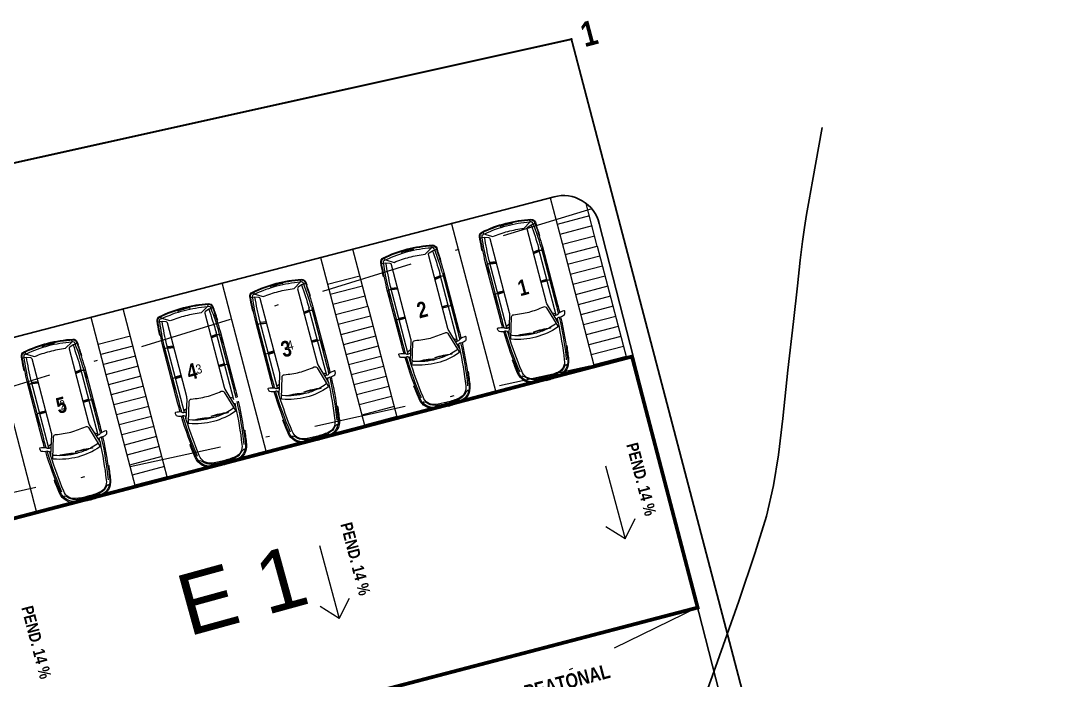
# Model space of a CAD drawing. Header units: metres. Extents: x -899 to -730, y -240 to 6.
# Drawn here: x -764.78 to -736.85, y -151.23 to -133.43 of the extents above; entities that cross this region are included whole.
import ezdxf

# ---------------------------------------------------------------- set-up
doc = ezdxf.new("R2010")
doc.units = ezdxf.units.M
doc.header["$LTSCALE"] = 5
doc.header["$MEASUREMENT"] = 0
doc.linetypes.add('DASHDOT', pattern=[1, 0.5, -0.25, 0, -0.25])
doc.linetypes.add('HIDDEN', pattern=[0.375, 0.25, -0.125])
for name, color, linetype, lineweight in [('A-ANNO-TEXT', 3, 'Continuous', 18), ('A-FLOR-OVHD', 3, 'HIDDEN', 18), ('U-ANNO-NOTE', 7, 'Continuous', 35), ('U-PARK-MNR', 255, 'Continuous', 13)]:
    doc.layers.add(name, color=color, linetype=linetype, lineweight=lineweight)
for name, color, linetype in [('U-BLDG', 7, 'Continuous'), ('U-PROP', 1, 'Continuous'), ('U-STRT', 4, 'Continuous'), ('U-TOPO-CURV', 8, 'Continuous')]:
    doc.layers.add(name, color=color, linetype=linetype)
doc.styles.add('E-ARIAL', font='arial.ttf')
doc.styles.add('E-ROMANS', font='romans.shx', dxfattribs={"width": 0.8})

msp = doc.modelspace()

# ---------------------------------------------------------------- linework, layer by layer
at = {"layer": 'A-ANNO-TEXT', "linetype": 'DASHDOT'}
for p, q in [((-749.013, -145.438, 8.83), (-748.48, -147.407, 8.83)), ((-748.48, -147.407, 8.83), (-748.206, -146.858, 8.83)), ((-748.48, -147.407, 8.83), (-748.997, -147.084, 8.83)), ((-756.724, -147.586, 8.83), (-756.192, -149.555, 8.83)), ((-756.192, -149.555, 8.83), (-755.918, -149.006, 8.83)), ((-756.192, -149.555, 8.83), (-756.708, -149.232, 8.83))]:
    msp.add_line(p, q, dxfattribs=at)
at = {"layer": 'A-FLOR-OVHD', "linetype": 'DASHDOT'}
for p, q in [((-749.381, -138.506, 8.83), (-844.468, -167.672, 8.83)), ((-846.519, -164.04, 8.83), (-748.295, -142.493, 8.83)), ((-746.523, -149.265, 8.83), (-757.123, -154.415, 8.83))]:
    msp.add_line(p, q, dxfattribs=at)
at = {"layer": 'U-ANNO-NOTE'}
msp.add_point((-749.928, -133.933, 193.75), dxfattribs=at)
at = {"layer": 'U-BLDG', "const_width": 0.1, "elevation": 8.83}
msp.add_lwpolyline([(-748.295, -142.493), (-746.523, -149.265), (-765.241, -154.166), (-767.014, -147.394)], close=True, dxfattribs=at)
at = {"layer": 'U-PARK-MNR'}
for p, q in [((-755.422, -141.134, 8.83), (-755.824, -139.596, 8.83)), ((-756.695, -139.822, 8.83), (-756.292, -141.362, 8.83)), ((-761.613, -142.755, 8.83), (-762.018, -141.207, 8.83)), ((-756.292, -141.362, 8.83), (-755.422, -141.134, 8.83)), ((-762.889, -141.434, 8.83), (-762.483, -142.983, 8.83)), ((-756.292, -141.362, 8.83), (-755.502, -144.38, 8.83)), ((-762.483, -142.983, 8.83), (-761.693, -146.001, 8.83)), ((-760.823, -145.773, 8.83), (-761.613, -142.755, 8.83))]:
    msp.add_line(p, q, dxfattribs=at)
at = {"layer": 'U-PARK-MNR', "elevation": 8.83}
for points in [[(-750.501, -138.211), (-750.101, -139.741), (-749.23, -139.513), (-749.532, -138.362)], [(-749.443, -138.7), (-750.314, -138.928)], [(-753.161, -138.909), (-751.971, -143.456)], [(-749.372, -138.971), (-750.243, -139.199)], [(-749.301, -139.242), (-750.172, -139.47)], [(-750.957, -139.676), (-750.802, -139.61)], [(-750.947, -139.715), (-750.791, -139.649)], [(-750.338, -141.381), (-750.815, -139.558)], [(-749.23, -139.513), (-748.44, -142.531)], [(-751.668, -141.729), (-752.145, -139.906)], [(-751.964, -139.939), (-752.132, -139.958)], [(-750.101, -139.741), (-749.311, -142.759)], [(-749.159, -139.784), (-750.03, -140.012)], [(-751.954, -139.979), (-752.122, -139.997)], [(-749.088, -140.055), (-749.959, -140.283)], [(-755.634, -140.321), (-756.505, -140.549)], [(-753.617, -140.372), (-753.462, -140.306)], [(-753.607, -140.411), (-753.452, -140.345)], [(-752.999, -142.077), (-753.476, -140.255)], [(-750.592, -140.411), (-750.752, -140.458)], [(-750.58, -140.457), (-750.743, -140.495)], [(-749.017, -140.325), (-749.888, -140.553)], [(-759.353, -140.53), (-758.162, -145.076)], [(-755.563, -140.592), (-756.434, -140.82)], [(-754.328, -142.426), (-754.806, -140.603)], [(-754.625, -140.636), (-754.793, -140.655)], [(-754.614, -140.675), (-754.782, -140.694)], [(-751.922, -140.759), (-751.759, -140.721)], [(-751.91, -140.806), (-751.75, -140.759)], [(-748.947, -140.596), (-749.817, -140.824)], [(-755.492, -140.863), (-756.363, -141.091)], [(-748.876, -140.867), (-749.746, -141.095)], [(-757.148, -141.297), (-756.993, -141.231)], [(-757.138, -141.336), (-756.983, -141.27)], [(-756.53, -143.002), (-757.007, -141.179)], [(-755.422, -141.134), (-754.631, -144.152)], [(-753.252, -141.107), (-753.413, -141.154)], [(-753.24, -141.154), (-753.403, -141.192)], [(-750.446, -141.312), (-750.35, -141.333)], [(-748.805, -141.138), (-749.675, -141.366)], [(-757.859, -143.35), (-758.337, -141.527)], [(-758.156, -141.56), (-758.323, -141.579)], [(-758.145, -141.599), (-758.313, -141.618)], [(-755.351, -141.405), (-756.221, -141.633)], [(-754.583, -141.456), (-754.42, -141.418)], [(-754.571, -141.502), (-754.41, -141.455)], [(-751.608, -141.616), (-751.681, -141.681)], [(-748.734, -141.409), (-749.604, -141.637)], [(-759.654, -141.953), (-759.499, -141.887)], [(-759.035, -143.658), (-759.512, -141.835)], [(-755.28, -141.676), (-756.15, -141.903)], [(-748.663, -141.68), (-749.534, -141.908)], [(-765.544, -142.151), (-764.354, -146.697)], [(-761.826, -141.942), (-762.696, -142.17)], [(-759.644, -141.992), (-759.488, -141.926)], [(-756.783, -142.032), (-756.944, -142.079)], [(-756.771, -142.078), (-756.934, -142.116)], [(-755.209, -141.946), (-756.079, -142.174)], [(-753.106, -142.009), (-753.011, -142.029)], [(-748.592, -141.951), (-749.463, -142.179)], [(-761.755, -142.213), (-762.625, -142.441)], [(-760.365, -144.006), (-760.842, -142.183)], [(-760.661, -142.216), (-760.829, -142.235)], [(-760.651, -142.255), (-760.819, -142.274)], [(-758.114, -142.38), (-757.951, -142.342)], [(-758.102, -142.427), (-757.941, -142.38)], [(-755.138, -142.217), (-756.009, -142.445)], [(-754.269, -142.313), (-754.341, -142.377)], [(-748.521, -142.222), (-749.392, -142.449)], [(-761.684, -142.484), (-762.554, -142.712)], [(-759.289, -142.688), (-759.449, -142.735)], [(-759.277, -142.734), (-759.44, -142.772)], [(-755.067, -142.488), (-755.938, -142.716)], [(-748.45, -142.492), (-749.321, -142.72)], [(-763.313, -142.911), (-763.158, -142.845)], [(-763.303, -142.95), (-763.148, -142.884)], [(-762.694, -144.616), (-763.172, -142.793)], [(-761.613, -142.755), (-762.483, -142.983)], [(-760.619, -143.036), (-760.456, -142.998)], [(-756.637, -142.933), (-756.542, -142.954)], [(-754.996, -142.759), (-755.867, -142.987)], [(-764.024, -144.964), (-764.502, -143.141)], [(-764.32, -143.174), (-764.488, -143.193)], [(-764.31, -143.214), (-764.478, -143.232)], [(-761.542, -143.026), (-762.413, -143.254)], [(-761.471, -143.296), (-762.342, -143.524)], [(-760.607, -143.083), (-760.447, -143.036)], [(-757.8, -143.237), (-757.872, -143.302)], [(-756.479, -143.192), (-756.504, -143.096)], [(-754.925, -143.03), (-755.796, -143.258)], [(-761.4, -143.567), (-762.271, -143.795)], [(-757.81, -143.541), (-757.835, -143.445)], [(-754.854, -143.301), (-755.725, -143.529)], [(-754.783, -143.572), (-755.654, -143.8)], [(-762.948, -143.646), (-763.109, -143.693)], [(-762.936, -143.692), (-763.099, -143.73)], [(-761.329, -143.838), (-762.2, -144.066)], [(-759.142, -143.589), (-759.047, -143.61)], [(-754.712, -143.842), (-755.583, -144.07)], [(-764.279, -143.994), (-764.116, -143.956)], [(-764.267, -144.041), (-764.106, -143.994)], [(-761.258, -144.109), (-762.129, -144.337)], [(-760.305, -143.893), (-760.378, -143.958)], [(-754.641, -144.113), (-755.512, -144.341)], [(-761.187, -144.38), (-762.058, -144.608)], [(-762.802, -144.547), (-762.707, -144.568)], [(-761.116, -144.651), (-761.987, -144.879)], [(-763.965, -144.851), (-764.037, -144.916)], [(-762.644, -144.806), (-762.669, -144.71)], [(-761.046, -144.922), (-761.916, -145.15)], [(-760.975, -145.193), (-761.845, -145.42)], [(-760.904, -145.463), (-761.774, -145.691)], [(-760.833, -145.734), (-761.703, -145.962)]]:
    msp.add_lwpolyline(points, dxfattribs=at)
for points in [[(-752.397, -139.333), (-752.409, -139.262, -0.33391), (-752.343, -139.134, -0.049233), (-751.699, -138.895, -0.049233), (-751.021, -138.788, -0.33391), (-750.901, -138.867), (-750.877, -138.935)], [(-751.784, -141.712, -0.004497), (-751.844, -141.49), (-752.252, -139.934, -0.008757), (-752.377, -139.329), (-752.389, -139.259, -0.33391), (-752.335, -139.152, -0.049233), (-751.694, -138.915, -0.049233), (-751.02, -138.808, -0.33391), (-750.92, -138.874), (-750.896, -138.941, -0.008757), (-750.709, -139.53), (-750.302, -141.086, -0.004497), (-750.245, -141.309)], [(-750.747, -139.542, 0.024357), (-750.956, -138.92, 0.000346), (-750.967, -138.892, 0.337483), (-751.017, -138.859, 0.001846), (-751.042, -138.861), (-751.049, -138.812)], [(-751.832, -139.017), (-751.844, -138.978, -0.011619), (-751.689, -138.934, -0.011619), (-751.533, -138.897), (-751.525, -138.936)], [(-750.313, -141.475), (-750.288, -141.571), (-750.577, -141.096, -0.07261), (-750.599, -141.043), (-751.122, -139.046, -0.318175), (-751.106, -139.003), (-751.015, -138.941), (-750.909, -138.904)], [(-751.015, -138.941, -0.013486), (-750.814, -139.561)], [(-750.798, -139.243), (-750.778, -139.237, 0.004489), (-750.877, -138.935)], [(-752.316, -139.64), (-752.335, -139.644, -0.004489), (-752.397, -139.333)], [(-752.384, -139.29), (-752.273, -139.271), (-752.165, -139.28, -0.318175), (-752.129, -139.309), (-751.606, -141.307, -0.07261), (-751.6, -141.364), (-751.619, -141.92), (-751.644, -141.824)], [(-752.213, -139.925, -0.024357), (-752.335, -139.281, -0.000346), (-752.34, -139.252, -0.337483), (-752.312, -139.198, -0.001846), (-752.289, -139.187), (-752.308, -139.141)], [(-752.145, -139.91, -0.013486), (-752.273, -139.271)], [(-755.057, -140.029), (-755.07, -139.959, -0.33391), (-755.004, -139.83, -0.049233), (-754.36, -139.592, -0.049233), (-753.682, -139.484, -0.33391), (-753.561, -139.564), (-753.537, -139.631)], [(-754.444, -142.409, -0.004497), (-754.505, -142.187), (-754.912, -140.631, -0.008757), (-755.038, -140.026), (-755.05, -139.955, -0.33391), (-754.995, -139.848, -0.049233), (-754.355, -139.611, -0.049233), (-753.68, -139.504, -0.33391), (-753.58, -139.57), (-753.556, -139.638, -0.008757), (-753.369, -140.227), (-752.962, -141.783, -0.004497), (-752.906, -142.006)], [(-754.492, -139.713), (-754.504, -139.675, -0.011619), (-754.35, -139.631, -0.011619), (-754.193, -139.594), (-754.185, -139.633)], [(-752.973, -142.172), (-752.948, -142.268), (-753.237, -141.793, -0.07261), (-753.259, -141.74), (-753.782, -139.742, -0.318175), (-753.766, -139.699), (-753.676, -139.638), (-753.57, -139.6)], [(-753.408, -140.238, 0.024357), (-753.617, -139.617, 0.000346), (-753.627, -139.589, 0.337483), (-753.678, -139.556, 0.001846), (-753.703, -139.557), (-753.709, -139.508)], [(-753.676, -139.638, -0.013486), (-753.475, -140.258)], [(-753.458, -139.939), (-753.439, -139.933, 0.004489), (-753.537, -139.632)], [(-750.952, -139.695), (-750.796, -139.629, -0.193782), (-750.681, -139.638)], [(-750.748, -139.541), (-750.34, -141.096, -0.004782), (-750.281, -141.333)], [(-754.873, -140.622, -0.024357), (-754.995, -139.978, -0.000346), (-755, -139.948, -0.337483), (-754.972, -139.895, -0.001846), (-754.949, -139.884), (-754.968, -139.838)], [(-751.742, -141.716, -0.004782), (-751.806, -141.48), (-752.213, -139.924)], [(-750.629, -139.836), (-750.634, -139.838, -0.414214), (-750.652, -139.827), (-750.682, -139.711, -0.414214), (-750.672, -139.693), (-750.667, -139.691)], [(-754.976, -140.337), (-754.995, -140.341, -0.004489), (-755.057, -140.029)], [(-755.044, -139.986), (-754.934, -139.967), (-754.825, -139.976, -0.318175), (-754.789, -140.006), (-754.267, -142.003, -0.07261), (-754.26, -142.061), (-754.279, -142.616), (-754.304, -142.52)], [(-754.805, -140.606, -0.013486), (-754.934, -139.967)], [(-752.224, -140.042, -0.193782), (-752.127, -139.978), (-751.959, -139.959)], [(-752.172, -140.24), (-752.167, -140.239, 0.414214), (-752.156, -140.221), (-752.186, -140.105, 0.414214), (-752.205, -140.094), (-752.21, -140.095)], [(-758.588, -140.954), (-758.601, -140.883, -0.33391), (-758.535, -140.755, -0.049233), (-757.891, -140.516, -0.049233), (-757.213, -140.409, -0.33391), (-757.092, -140.488), (-757.068, -140.556)], [(-757.975, -143.333, -0.004497), (-758.036, -143.111), (-758.443, -141.555, -0.008757), (-758.569, -140.95), (-758.581, -140.88, -0.33391), (-758.526, -140.773, -0.049233), (-757.886, -140.536, -0.049233), (-757.211, -140.428, -0.33391), (-757.111, -140.495), (-757.087, -140.562, -0.008757), (-756.9, -141.151), (-756.493, -142.707, -0.004497), (-756.437, -142.93)], [(-756.939, -141.163, 0.024357), (-757.148, -140.541, 0.000346), (-757.158, -140.513, 0.337483), (-757.209, -140.48, 0.001846), (-757.234, -140.482), (-757.24, -140.433)], [(-753.612, -140.392), (-753.457, -140.326, -0.193782), (-753.341, -140.334)], [(-753.408, -140.237), (-753.001, -141.793, -0.004782), (-752.941, -142.03)], [(-753.289, -140.533), (-753.294, -140.534, -0.414214), (-753.312, -140.523), (-753.343, -140.407, -0.414214), (-753.332, -140.389), (-753.327, -140.388)], [(-750.747, -140.476), (-750.586, -140.434, -0.092017), (-750.476, -140.422)], [(-750.4, -140.711), (-750.405, -140.712, -0.414214), (-750.423, -140.702), (-750.481, -140.48, -0.414214), (-750.47, -140.462), (-750.465, -140.461)], [(-758.404, -141.546, -0.024357), (-758.526, -140.902, -0.000346), (-758.531, -140.873, -0.337483), (-758.503, -140.819, -0.001846), (-758.48, -140.808), (-758.499, -140.762)], [(-758.023, -140.637), (-758.035, -140.599, -0.011619), (-757.881, -140.555, -0.011619), (-757.724, -140.518), (-757.716, -140.557)], [(-757.101, -140.525), (-757.207, -140.562), (-757.297, -140.623, 0.318175), (-757.313, -140.667), (-756.79, -142.664, 0.07261), (-756.768, -142.717), (-756.479, -143.192, -0.024392), (-756.311, -144.207, -0.355184), (-756.49, -144.541, -0.035364), (-756.809, -144.649)], [(-757.207, -140.562, -0.013486), (-757.006, -141.182)], [(-756.989, -140.864), (-756.97, -140.857, 0.004489), (-757.068, -140.556)], [(-754.884, -140.738, -0.193782), (-754.787, -140.674), (-754.619, -140.655)], [(-754.402, -142.412, -0.004782), (-754.466, -142.177), (-754.873, -140.621)], [(-752.018, -140.826, -0.092017), (-751.916, -140.782), (-751.755, -140.74)], [(-758.507, -141.261), (-758.526, -141.265, -0.004489), (-758.588, -140.954)], [(-756.809, -144.649, -0.035364), (-757.14, -144.711, -0.355184), (-757.459, -144.508, -0.024392), (-757.81, -143.541), (-757.791, -142.985, 0.07261), (-757.797, -142.928), (-758.32, -140.93, 0.318175), (-758.356, -140.901), (-758.465, -140.892), (-758.575, -140.911)], [(-758.336, -141.531, -0.013486), (-758.465, -140.892)], [(-754.832, -140.937), (-754.827, -140.936, 0.414214), (-754.816, -140.917), (-754.847, -140.801, 0.414214), (-754.865, -140.79), (-754.87, -140.792)], [(-751.943, -141.115), (-751.938, -141.114, 0.414214), (-751.927, -141.096), (-751.985, -140.874, 0.414214), (-752.003, -140.863), (-752.008, -140.865)], [(-761.094, -141.61), (-761.106, -141.539, -0.33391), (-761.04, -141.411, -0.049233), (-760.396, -141.172, -0.049233), (-759.718, -141.065, -0.33391), (-759.598, -141.144), (-759.574, -141.212)], [(-760.481, -143.989, -0.004497), (-760.541, -143.767), (-760.949, -142.211, -0.008757), (-761.074, -141.606), (-761.086, -141.536, -0.33391), (-761.032, -141.429, -0.049233), (-760.391, -141.192, -0.049233), (-759.717, -141.084, -0.33391), (-759.617, -141.151), (-759.593, -141.218, -0.008757), (-759.406, -141.807), (-758.999, -143.363, -0.004497), (-758.942, -143.586)], [(-760.529, -141.293), (-760.541, -141.255, -0.011619), (-760.386, -141.211, -0.011619), (-760.23, -141.174), (-760.222, -141.213)], [(-759.606, -141.181), (-759.712, -141.218), (-759.803, -141.279, 0.318175), (-759.819, -141.323), (-759.296, -143.32, 0.07261), (-759.273, -143.373), (-758.985, -143.848)], [(-759.746, -141.089), (-759.739, -141.138, -0.001846), (-759.714, -141.136, -0.337483), (-759.663, -141.169, -0.000346), (-759.653, -141.197, -0.024357), (-759.444, -141.819)], [(-759.712, -141.218, -0.013486), (-759.511, -141.838)], [(-759.574, -141.212, -0.004489), (-759.475, -141.513), (-759.494, -141.52)], [(-757.143, -141.316), (-756.988, -141.25, -0.193782), (-756.872, -141.259)], [(-756.939, -141.161), (-756.532, -142.717, -0.004782), (-756.472, -142.954)], [(-756.82, -141.457), (-756.825, -141.459, -0.414214), (-756.843, -141.448), (-756.874, -141.332, -0.414214), (-756.863, -141.313), (-756.858, -141.312)], [(-753.408, -141.173), (-753.246, -141.131, -0.092017), (-753.136, -141.118)], [(-753.06, -141.408), (-753.065, -141.409, -0.414214), (-753.083, -141.398), (-753.141, -141.177, -0.414214), (-753.131, -141.159), (-753.126, -141.157)], [(-750.888, -141.968, -0.081313), (-751.543, -142.026, -0.39897), (-751.561, -142.005), (-751.542, -141.422, -0.386285), (-751.485, -141.364, 0.028833), (-751.071, -141.296, 0.028833), (-750.676, -141.152, -0.386285), (-750.599, -141.175), (-750.296, -141.674, -0.39897), (-750.302, -141.701, -0.085834), (-750.889, -141.968)], [(-750.309, -141.51, 0.000174), (-750.313, -141.496, -0.346455), (-750.286, -141.44), (-750.279, -141.436, -0.073812), (-750.251, -141.427, 0.148415), (-750.119, -141.361, 0.230944), (-750.103, -141.32), (-750.107, -141.276, 0.474401), (-750.133, -141.259, 0.077882), (-750.27, -141.326, 0.179061), (-750.29, -141.346, -0.20076), (-750.318, -141.373), (-750.355, -141.387, -0.386037), (-750.392, -141.373)], [(-761.013, -141.917), (-761.032, -141.921, -0.004489), (-761.094, -141.61)], [(-760.316, -144.197), (-760.297, -143.641, 0.07261), (-760.303, -143.584), (-760.826, -141.586, 0.318175), (-760.861, -141.557), (-760.97, -141.548), (-761.081, -141.567)], [(-760.91, -142.202, -0.024357), (-761.032, -141.558, -0.000346), (-761.037, -141.529, -0.337483), (-761.009, -141.475, -0.001846), (-760.986, -141.464), (-761.005, -141.418)], [(-760.841, -142.187, -0.013486), (-760.97, -141.548)], [(-758.415, -141.663, -0.193782), (-758.318, -141.599), (-758.15, -141.58)], [(-757.933, -143.336, -0.004782), (-757.997, -143.101), (-758.404, -141.545)], [(-754.679, -141.522, -0.092017), (-754.577, -141.479), (-754.415, -141.437)], [(-754.603, -141.812), (-754.598, -141.81, 0.414214), (-754.587, -141.792), (-754.645, -141.571, 0.414214), (-754.664, -141.56), (-754.668, -141.561)], [(-750.219, -141.419, -0.030512), (-750.027, -142.581, -0.333012), (-750.27, -142.995, -0.035089), (-750.597, -143.106, -0.035089), (-750.937, -143.17, -0.333012), (-751.351, -142.928, -0.030512), (-751.753, -141.821)], [(-750.288, -141.571, -0.024392), (-750.12, -142.586, -0.355184), (-750.298, -142.92, -0.035364), (-750.617, -143.028)], [(-750.353, -141.58, -0.399668), (-750.362, -141.62, -0.029207), (-750.542, -141.728)], [(-750.335, -141.55, -0.000015), (-750.335, -141.551)], [(-750.258, -141.428, -0.030527), (-750.066, -142.586)], [(-759.649, -141.972), (-759.493, -141.906, -0.193782), (-759.378, -141.915)], [(-759.445, -141.817), (-759.037, -143.373, -0.004782), (-758.978, -143.61)], [(-758.363, -141.861), (-758.358, -141.86, 0.414214), (-758.347, -141.842), (-758.378, -141.726, 0.414214), (-758.396, -141.715), (-758.401, -141.716)], [(-753.549, -142.664, -0.081313), (-754.204, -142.722, -0.39897), (-754.222, -142.702), (-754.202, -142.118, -0.386285), (-754.146, -142.06, 0.028833), (-753.731, -141.993, 0.028833), (-753.337, -141.849, -0.386285), (-753.259, -141.872), (-752.956, -142.37, -0.39897), (-752.962, -142.397, -0.085834), (-753.55, -142.665)], [(-751.63, -141.856, -0.000174), (-751.634, -141.842, 0.346455), (-751.684, -141.806), (-751.693, -141.806, 0.073812), (-751.721, -141.812, -0.148415), (-751.87, -141.819, -0.230944), (-751.903, -141.791), (-751.921, -141.751, -0.474401), (-751.907, -141.723, -0.077882), (-751.755, -141.714, -0.179061), (-751.727, -141.723, 0.20076), (-751.69, -141.732), (-751.651, -141.726, 0.386037), (-751.625, -141.695)], [(-751.314, -142.913, -0.030527), (-751.715, -141.81)], [(-751.587, -141.879, -0.000015), (-751.588, -141.878)], [(-750.914, -141.871, -0.086771), (-751.53, -141.926, -0.399668), (-751.558, -141.895)], [(-750.594, -141.754, -0.047678), (-750.915, -141.871)], [(-764.753, -142.568), (-764.765, -142.497, -0.33391), (-764.7, -142.369, -0.049233), (-764.056, -142.13, -0.049233), (-763.378, -142.023, -0.33391), (-763.257, -142.102), (-763.233, -142.17)], [(-764.14, -144.947, -0.004497), (-764.201, -144.725), (-764.608, -143.169, -0.008757), (-764.734, -142.564), (-764.746, -142.494, -0.33391), (-764.691, -142.387, -0.049233), (-764.051, -142.15, -0.049233), (-763.376, -142.043, -0.33391), (-763.276, -142.109), (-763.252, -142.176, -0.008757), (-763.065, -142.765), (-762.658, -144.321, -0.004497), (-762.602, -144.544)], [(-764.188, -142.252), (-764.2, -142.213, -0.011619), (-764.046, -142.169, -0.011619), (-763.889, -142.132), (-763.881, -142.171)], [(-763.266, -142.139), (-763.372, -142.176), (-763.462, -142.238, 0.318175), (-763.478, -142.281), (-762.955, -144.278, 0.07261), (-762.933, -144.331), (-762.644, -144.806, -0.024392), (-762.476, -145.821, -0.355184), (-762.655, -146.155, -0.035364), (-762.974, -146.263)], [(-763.104, -142.777, 0.024357), (-763.313, -142.155, 0.000346), (-763.323, -142.127, 0.337483), (-763.374, -142.094, 0.001846), (-763.399, -142.096), (-763.405, -142.047)], [(-763.372, -142.176, -0.013486), (-763.171, -142.796)], [(-763.154, -142.478), (-763.135, -142.472, 0.004489), (-763.233, -142.17)], [(-759.326, -142.113), (-759.331, -142.115, -0.414214), (-759.349, -142.104), (-759.379, -141.988, -0.414214), (-759.369, -141.969), (-759.364, -141.968)], [(-756.939, -142.097), (-756.777, -142.055, -0.092017), (-756.667, -142.043)], [(-756.591, -142.332), (-756.596, -142.333, -0.414214), (-756.614, -142.323), (-756.672, -142.101, -0.414214), (-756.662, -142.083), (-756.657, -142.082)], [(-752.879, -142.116, -0.030512), (-752.687, -143.278, -0.333012), (-752.93, -143.691, -0.035089), (-753.258, -143.802, -0.035089), (-753.597, -143.866, -0.333012), (-754.012, -143.625, -0.030512), (-754.413, -142.517)], [(-752.97, -142.207, 0.000174), (-752.973, -142.192, -0.346455), (-752.947, -142.136), (-752.939, -142.133, -0.073812), (-752.912, -142.124, 0.148415), (-752.779, -142.057, 0.230944), (-752.763, -142.016), (-752.768, -141.973, 0.474401), (-752.793, -141.956, 0.077882), (-752.93, -142.022, 0.179061), (-752.95, -142.043, -0.20076), (-752.978, -142.069), (-753.015, -142.084, -0.386037), (-753.053, -142.069)], [(-752.918, -142.125, -0.030527), (-752.727, -143.283)], [(-750.617, -143.028, -0.035364), (-750.949, -143.09, -0.355184), (-751.268, -142.887, -0.024392), (-751.619, -141.92)], [(-764.569, -143.16, -0.024357), (-764.691, -142.516, -0.000346), (-764.696, -142.487, -0.337483), (-764.668, -142.433, -0.001846), (-764.645, -142.422), (-764.664, -142.376)], [(-760.656, -142.236), (-760.824, -142.254, 0.193782), (-760.921, -142.319)], [(-760.439, -143.992, -0.004782), (-760.503, -143.757), (-760.91, -142.201)], [(-760.869, -142.517), (-760.864, -142.516, 0.414214), (-760.853, -142.498), (-760.883, -142.382, 0.414214), (-760.902, -142.371), (-760.907, -142.372)], [(-758.21, -142.447, -0.092017), (-758.108, -142.403), (-757.946, -142.361)], [(-754.29, -142.553, -0.000174), (-754.294, -142.538, 0.346455), (-754.345, -142.502), (-754.353, -142.503, 0.073812), (-754.382, -142.508, -0.148415), (-754.53, -142.516, -0.230944), (-754.563, -142.487), (-754.581, -142.448, -0.474401), (-754.567, -142.42, -0.077882), (-754.415, -142.411, -0.179061), (-754.388, -142.419, 0.20076), (-754.35, -142.429), (-754.311, -142.423, 0.386037), (-754.285, -142.392)], [(-753.254, -142.45, -0.047678), (-753.575, -142.568)], [(-752.948, -142.268, -0.024392), (-752.78, -143.283, -0.355184), (-752.959, -143.617, -0.035364), (-753.278, -143.725)], [(-753.013, -142.277, -0.399668), (-753.022, -142.317, -0.029207), (-753.202, -142.424)], [(-752.996, -142.246, -0.000015), (-752.995, -142.248)], [(-750.59, -143.135, 0.035089), (-750.258, -143.023, 0.333012), (-749.997, -142.578, 0.008677), (-750.045, -142.206), (-750.078, -142.211)], [(-764.672, -142.875), (-764.691, -142.879, -0.004489), (-764.753, -142.568)], [(-764.74, -142.525), (-764.63, -142.506), (-764.521, -142.515, -0.318175), (-764.485, -142.544), (-763.962, -144.542, -0.07261), (-763.956, -144.599), (-763.975, -145.155), (-764, -145.059)], [(-764.501, -143.145, -0.013486), (-764.63, -142.506)], [(-759.444, -142.753), (-759.283, -142.711, -0.092017), (-759.172, -142.699)], [(-759.097, -142.988), (-759.102, -142.989, -0.414214), (-759.12, -142.979), (-759.178, -142.757, -0.414214), (-759.167, -142.739), (-759.162, -142.738)], [(-758.134, -142.736), (-758.129, -142.735, 0.414214), (-758.118, -142.716), (-758.176, -142.495, 0.414214), (-758.195, -142.484), (-758.199, -142.486)], [(-753.975, -143.61, -0.030527), (-754.375, -142.506)], [(-753.278, -143.725, -0.035364), (-753.609, -143.787, -0.355184), (-753.928, -143.583, -0.024392), (-754.279, -142.616)], [(-754.248, -142.575, -0.000015), (-754.248, -142.574)], [(-753.575, -142.568, -0.086771), (-754.191, -142.623, -0.399668), (-754.218, -142.592)], [(-750.59, -143.135, -0.035089), (-750.933, -143.199, -0.333012), (-751.379, -142.94, -0.008677), (-751.519, -142.592), (-751.488, -142.581)], [(-750.042, -142.743), (-750.051, -142.718, 0.526865), (-750.067, -142.714), (-750.113, -142.754, 0.121962), (-750.116, -142.758, -0.204341), (-750.291, -142.939, -0.001094), (-750.3, -142.943), (-750.321, -143.016)], [(-763.308, -142.93), (-763.153, -142.864, -0.193782), (-763.037, -142.873)], [(-763.104, -142.776), (-762.697, -144.331, -0.004782), (-762.637, -144.568)], [(-762.985, -143.071), (-762.99, -143.073, -0.414214), (-763.008, -143.062), (-763.039, -142.946, -0.414214), (-763.028, -142.928), (-763.023, -142.926)], [(-760.715, -143.103, -0.092017), (-760.613, -143.059), (-760.451, -143.017)], [(-757.08, -143.589, -0.081313), (-757.734, -143.647, -0.39897), (-757.753, -143.626), (-757.733, -143.043, -0.386285), (-757.677, -142.985, 0.028833), (-757.262, -142.917, 0.028833), (-756.868, -142.773, -0.386285), (-756.79, -142.796), (-756.487, -143.295, -0.39897), (-756.493, -143.322, -0.085834), (-757.081, -143.589)], [(-756.501, -143.131, 0.000174), (-756.504, -143.117, -0.346455), (-756.478, -143.061), (-756.47, -143.057, -0.073812), (-756.443, -143.048, 0.148415), (-756.31, -142.982, 0.230944), (-756.294, -142.941), (-756.299, -142.897, 0.474401), (-756.324, -142.88, 0.077882), (-756.461, -142.947, 0.179061), (-756.481, -142.967, -0.20076), (-756.509, -142.994), (-756.546, -143.008, -0.386037), (-756.584, -142.994)], [(-753.25, -143.831, 0.035089), (-752.919, -143.719, 0.333012), (-752.657, -143.275, 0.008677), (-752.705, -142.903), (-752.738, -142.908)], [(-750.331, -142.996, -0.027374), (-750.585, -143.08)], [(-750.327, -142.981, -0.026405), (-750.57, -143.063)], [(-750.323, -142.967, -0.025368), (-750.555, -143.046)], [(-764.58, -143.277, -0.193782), (-764.483, -143.213), (-764.315, -143.194)], [(-764.098, -144.951, -0.004782), (-764.162, -144.715), (-764.569, -143.159)], [(-760.705, -143.142), (-760.7, -143.14, -0.414214), (-760.682, -143.151), (-760.624, -143.372, -0.414214), (-760.635, -143.391), (-760.64, -143.392)], [(-756.41, -143.04, -0.030512), (-756.218, -144.202, -0.333012), (-756.461, -144.616, -0.035089), (-756.789, -144.727, -0.035089), (-757.128, -144.79, -0.333012), (-757.543, -144.549, -0.030512), (-757.944, -143.442)], [(-756.544, -143.201, -0.399668), (-756.553, -143.241, -0.029207), (-756.733, -143.349)], [(-756.527, -143.171, -0.000015), (-756.526, -143.172)], [(-756.449, -143.049, -0.030527), (-756.258, -144.207)], [(-753.25, -143.831, -0.035089), (-753.594, -143.896, -0.333012), (-754.039, -143.636, -0.008677), (-754.18, -143.289), (-754.148, -143.277)], [(-750.882, -143.163), (-750.936, -143.109, -0.001094), (-750.946, -143.11, -0.204341), (-751.187, -143.039, 0.121962), (-751.191, -143.037), (-751.251, -143.024, 0.526865), (-751.263, -143.036), (-751.259, -143.062)], [(-750.663, -143.075, -0.025368), (-750.904, -143.119)], [(-750.642, -143.082, -0.026405), (-750.894, -143.13)], [(-750.621, -143.089, -0.027374), (-750.883, -143.14)], [(-750.603, -143.084), (-750.661, -143.065, -0.74325), (-750.661, -143.055), (-750.614, -143.043)], [(-750.602, -143.084), (-750.562, -143.039, 0.74325), (-750.567, -143.031), (-750.613, -143.043)], [(-764.528, -143.475), (-764.523, -143.474, 0.414214), (-764.512, -143.456), (-764.543, -143.34, 0.414214), (-764.561, -143.329), (-764.566, -143.33)], [(-759.585, -144.245, -0.081313), (-760.24, -144.303, -0.39897), (-760.258, -144.282), (-760.239, -143.699, -0.386285), (-760.182, -143.641, 0.028833), (-759.768, -143.573, 0.028833), (-759.373, -143.429, -0.386285), (-759.296, -143.452), (-758.993, -143.951, -0.39897), (-758.999, -143.978, -0.085834), (-759.586, -144.245)], [(-757.821, -143.477, -0.000174), (-757.825, -143.463, 0.346455), (-757.876, -143.427), (-757.884, -143.427, 0.073812), (-757.913, -143.433, -0.148415), (-758.061, -143.44, -0.230944), (-758.094, -143.412), (-758.112, -143.372, -0.474401), (-758.098, -143.344, -0.077882), (-757.946, -143.335, -0.179061), (-757.919, -143.343, 0.20076), (-757.881, -143.353), (-757.842, -143.347, 0.386037), (-757.816, -143.316)], [(-757.506, -144.534, -0.030527), (-757.906, -143.431)], [(-757.779, -143.5, -0.000015), (-757.779, -143.499)], [(-757.106, -143.492, -0.086771), (-757.722, -143.547, -0.399668), (-757.749, -143.516)], [(-756.785, -143.375, -0.047678), (-757.106, -143.492)], [(-752.702, -143.44), (-752.711, -143.415, 0.526865), (-752.727, -143.411), (-752.773, -143.451, 0.121962), (-752.776, -143.455, -0.204341), (-752.951, -143.635, -0.001094), (-752.961, -143.639), (-752.981, -143.712)], [(-763.104, -143.711), (-762.942, -143.669, -0.092017), (-762.832, -143.657)], [(-762.756, -143.946), (-762.761, -143.947, -0.414214), (-762.779, -143.937), (-762.837, -143.715, -0.414214), (-762.826, -143.697), (-762.822, -143.696)], [(-758.916, -143.696, -0.030512), (-758.724, -144.858, -0.333012), (-758.967, -145.272, -0.035089), (-759.294, -145.383, -0.035089), (-759.634, -145.446, -0.333012), (-760.048, -145.205, -0.030512), (-760.45, -144.098)], [(-759.01, -143.752), (-758.985, -143.848, -0.024392), (-758.817, -144.863, -0.355184), (-758.995, -145.197, -0.035364), (-759.314, -145.305)], [(-759.05, -143.857, -0.399668), (-759.059, -143.897, -0.029207), (-759.239, -144.005)], [(-759.032, -143.827, -0.000015), (-759.032, -143.828)], [(-758.955, -143.705, -0.030527), (-758.763, -144.863)], [(-756.269, -143.832), (-756.236, -143.827, -0.008677), (-756.188, -144.199, -0.333012), (-756.45, -144.644, -0.035089), (-756.781, -144.756)], [(-753.542, -143.859), (-753.596, -143.805, -0.001094), (-753.607, -143.807, -0.204341), (-753.847, -143.735, 0.121962), (-753.852, -143.733), (-753.912, -143.721, 0.526865), (-753.924, -143.732), (-753.919, -143.758)], [(-753.323, -143.771, -0.025368), (-753.564, -143.816)], [(-753.302, -143.778, -0.026405), (-753.554, -143.826)], [(-753.281, -143.785, -0.027374), (-753.543, -143.837)], [(-753.263, -143.781), (-753.321, -143.761, -0.74325), (-753.321, -143.752), (-753.274, -143.739)], [(-752.991, -143.692, -0.027374), (-753.245, -143.776)], [(-752.987, -143.678, -0.026405), (-753.23, -143.76)], [(-752.983, -143.663, -0.025368), (-753.216, -143.743)], [(-764.375, -144.061, -0.092017), (-764.273, -144.017), (-764.111, -143.975)], [(-764.299, -144.35), (-764.294, -144.349, 0.414214), (-764.283, -144.331), (-764.341, -144.109, 0.414214), (-764.36, -144.098), (-764.364, -144.1)], [(-760.322, -143.972, -0.386037), (-760.348, -144.003), (-760.387, -144.009, -0.20076), (-760.424, -143.999, 0.179061), (-760.452, -143.991, 0.077882), (-760.604, -144, 0.474401), (-760.618, -144.028), (-760.6, -144.068, 0.230944), (-760.566, -144.096, 0.148415), (-760.418, -144.089, -0.073812), (-760.389, -144.083), (-760.381, -144.083, -0.346455), (-760.331, -144.119, 0.000174), (-760.327, -144.133)], [(-760.011, -145.19, -0.030527), (-760.412, -144.087)], [(-759.314, -145.305, -0.035364), (-759.646, -145.367, -0.355184), (-759.965, -145.164, -0.024392), (-760.316, -144.197), (-760.341, -144.101)], [(-759.291, -144.031, -0.047678), (-759.612, -144.148)], [(-763.245, -145.203, -0.081313), (-763.899, -145.261, -0.39897), (-763.918, -145.24), (-763.898, -144.657, -0.386285), (-763.842, -144.599, 0.028833), (-763.427, -144.531, 0.028833), (-763.033, -144.387, -0.386285), (-762.955, -144.41), (-762.652, -144.909, -0.39897), (-762.658, -144.936, -0.085834), (-763.246, -145.203)], [(-760.284, -144.156, -0.000015), (-760.285, -144.155)], [(-759.611, -144.148, -0.086771), (-760.227, -144.203, -0.399668), (-760.255, -144.172)], [(-756.781, -144.756, -0.035089), (-757.125, -144.82, -0.333012), (-757.57, -144.561, -0.008677), (-757.711, -144.213), (-757.679, -144.202)], [(-756.233, -144.364), (-756.242, -144.339, 0.526865), (-756.258, -144.335), (-756.304, -144.375, 0.121962), (-756.307, -144.379, -0.204341), (-756.482, -144.559, -0.001094), (-756.492, -144.564), (-756.512, -144.637)], [(-762.575, -144.654, -0.030512), (-762.383, -145.816, -0.333012), (-762.626, -146.23, -0.035089), (-762.953, -146.341, -0.035089), (-763.293, -146.404, -0.333012), (-763.708, -146.163, -0.030512), (-764.109, -145.056)], [(-762.666, -144.745, 0.000174), (-762.669, -144.731, -0.346455), (-762.643, -144.675), (-762.635, -144.671, -0.073812), (-762.608, -144.662, 0.148415), (-762.475, -144.596, 0.230944), (-762.459, -144.555), (-762.464, -144.511, 0.474401), (-762.489, -144.494, 0.077882), (-762.626, -144.561, 0.179061), (-762.646, -144.581, -0.20076), (-762.674, -144.608), (-762.711, -144.622, -0.386037), (-762.749, -144.608)], [(-762.614, -144.663, -0.030527), (-762.423, -145.821)], [(-758.775, -144.488), (-758.742, -144.483, -0.008677), (-758.694, -144.855, -0.333012), (-758.955, -145.299, -0.035089), (-759.287, -145.412)], [(-757.073, -144.783), (-757.127, -144.73, -0.001094), (-757.138, -144.731, -0.204341), (-757.378, -144.66, 0.121962), (-757.383, -144.658), (-757.443, -144.645, 0.526865), (-757.455, -144.657), (-757.45, -144.683)], [(-756.794, -144.705), (-756.852, -144.686, -0.74325), (-756.852, -144.676), (-756.805, -144.664)], [(-756.794, -144.705), (-756.753, -144.66, 0.74325), (-756.758, -144.652), (-756.805, -144.664)], [(-756.522, -144.617, -0.027374), (-756.776, -144.7)], [(-756.518, -144.602, -0.026405), (-756.761, -144.684)], [(-756.514, -144.588, -0.025368), (-756.747, -144.667)], [(-763.671, -146.148, -0.030527), (-764.071, -145.045, -0.148415), (-764.219, -145.052, -0.230944), (-764.253, -145.024), (-764.27, -144.984, -0.474401), (-764.256, -144.956, -0.077882), (-764.104, -144.947)], [(-764.111, -144.949, -0.179061), (-764.084, -144.958, 0.20076), (-764.046, -144.967), (-764.007, -144.961, 0.386037), (-763.981, -144.93)], [(-762.709, -144.815, -0.399668), (-762.718, -144.855, -0.029207), (-762.898, -144.963)], [(-762.692, -144.785, -0.000015), (-762.691, -144.786)], [(-759.287, -145.412, -0.035089), (-759.63, -145.476, -0.333012), (-760.076, -145.217, -0.008677), (-760.216, -144.869), (-760.185, -144.858)], [(-756.854, -144.696, -0.025368), (-757.095, -144.74)], [(-756.833, -144.703, -0.026405), (-757.085, -144.751)], [(-756.812, -144.71, -0.027374), (-757.074, -144.761)], [(-764.078, -145.047, -0.073812), (-764.049, -145.041), (-764.041, -145.041, -0.346455), (-763.99, -145.077, 0.000174), (-763.986, -145.091)], [(-762.974, -146.263, -0.035364), (-763.305, -146.325, -0.355184), (-763.624, -146.122, -0.024392), (-763.975, -145.155)], [(-763.944, -145.114, -0.000015), (-763.944, -145.113)], [(-763.271, -145.106, -0.086771), (-763.887, -145.161, -0.399668), (-763.914, -145.13)], [(-762.95, -144.989, -0.047678), (-763.271, -145.106)], [(-759.02, -145.244, -0.025368), (-759.252, -145.323)], [(-759.018, -145.293), (-758.997, -145.219, 0.001094), (-758.987, -145.215, 0.204341), (-758.813, -145.035, -0.121962), (-758.81, -145.031), (-758.764, -144.991, -0.526865), (-758.748, -144.995), (-758.739, -145.02)], [(-762.946, -146.37, 0.035089), (-762.615, -146.258, 0.333012), (-762.353, -145.813, 0.008677), (-762.401, -145.441), (-762.434, -145.446)], [(-759.956, -145.339), (-759.96, -145.313, -0.526865), (-759.948, -145.301), (-759.888, -145.314, -0.121962), (-759.884, -145.316, 0.204341), (-759.643, -145.387, 0.001094), (-759.633, -145.386), (-759.579, -145.439)], [(-759.36, -145.351, -0.025368), (-759.601, -145.396)], [(-759.318, -145.366, -0.027374), (-759.58, -145.417)], [(-759.3, -145.361), (-759.358, -145.342, -0.74325), (-759.357, -145.332), (-759.311, -145.32)], [(-759.299, -145.361), (-759.259, -145.316, 0.74325), (-759.264, -145.307), (-759.31, -145.32)], [(-759.028, -145.273, -0.027374), (-759.282, -145.356)], [(-759.024, -145.258, -0.026405), (-759.267, -145.34)], [(-762.946, -146.37, -0.035089), (-763.29, -146.434, -0.333012), (-763.735, -146.175, -0.008677), (-763.876, -145.827), (-763.844, -145.816)], [(-762.398, -145.978), (-762.407, -145.953, 0.526865), (-762.423, -145.949), (-762.469, -145.989, 0.121962), (-762.472, -145.993, -0.204341), (-762.647, -146.173, -0.001094), (-762.657, -146.178), (-762.677, -146.251)], [(-763.238, -146.398), (-763.292, -146.344, -0.001094), (-763.303, -146.345, -0.204341), (-763.543, -146.274, 0.121962), (-763.548, -146.272), (-763.608, -146.259, 0.526865), (-763.62, -146.271), (-763.615, -146.297)], [(-763.019, -146.31, -0.025368), (-763.26, -146.354)], [(-762.998, -146.317, -0.026405), (-763.25, -146.365)], [(-762.977, -146.324, -0.027374), (-763.239, -146.375)], [(-762.959, -146.319), (-763.017, -146.3, -0.74325), (-763.017, -146.29), (-762.97, -146.278)], [(-762.959, -146.319), (-762.918, -146.274, 0.74325), (-762.923, -146.266), (-762.97, -146.278)], [(-762.687, -146.231, -0.027374), (-762.941, -146.315)], [(-762.683, -146.216, -0.026405), (-762.926, -146.298)], [(-762.679, -146.202, -0.025368), (-762.911, -146.281)]]:
    msp.add_lwpolyline(points, format="xyb", dxfattribs=at)
for points in [[(-751.052, -138.87, 0.046663), (-751.679, -138.973, 0.046663), (-752.277, -139.191), (-752.052, -139.255, -0.033192), (-751.641, -139.118, -0.033192), (-751.216, -139.036)], [(-754.937, -139.887), (-754.712, -139.952, -0.033192), (-754.302, -139.814, -0.033192), (-753.876, -139.733), (-753.712, -139.566, 0.046663), (-754.34, -139.669, 0.046663)], [(-757.243, -140.491, 0.046663), (-757.871, -140.594, 0.046663), (-758.468, -140.811), (-758.243, -140.876, -0.033192), (-757.833, -140.739, -0.033192), (-757.407, -140.657)], [(-759.748, -141.147), (-759.913, -141.313, 0.033192), (-760.338, -141.395, 0.033192), (-760.749, -141.532), (-760.974, -141.467, -0.046663), (-760.376, -141.25, -0.046663)], [(-750.898, -141.855), (-750.897, -141.864), (-751.358, -141.922), (-751.36, -141.913, -0.051752)], [(-750.492, -141.721), (-750.49, -141.731), (-750.944, -141.832), (-750.946, -141.823, -0.051752)], [(-763.408, -142.105, 0.046663), (-764.035, -142.208, 0.046663), (-764.633, -142.425), (-764.408, -142.49, -0.033192), (-763.998, -142.353, -0.033192), (-763.572, -142.271)], [(-753.153, -142.418), (-753.151, -142.427), (-753.605, -142.529), (-753.607, -142.52, -0.051752)], [(-753.559, -142.551), (-753.557, -142.561), (-754.019, -142.619), (-754.02, -142.609, -0.051752)], [(-750.543, -143.033, -0.138742), (-750.529, -143.024, 0.021214), (-750.337, -142.957, -0.621128), (-750.323, -142.969), (-750.332, -143.001, -0.236715), (-750.344, -143.014, -0.02729), (-750.599, -143.096)], [(-750.897, -143.104, 0.021214), (-750.696, -143.068, -0.138742), (-750.68, -143.069), (-750.6, -143.096, -0.02729), (-750.862, -143.15, -0.236715), (-750.879, -143.144), (-750.903, -143.121, -0.621128)], [(-757.09, -143.476), (-757.088, -143.485), (-757.55, -143.543), (-757.551, -143.534, -0.051752)], [(-756.684, -143.342), (-756.682, -143.352), (-757.136, -143.453), (-757.138, -143.444, -0.051752)], [(-753.005, -143.71, -0.02729), (-753.26, -143.792), (-753.204, -143.73, -0.138742), (-753.19, -143.721, 0.021214), (-752.997, -143.654, -0.621128), (-752.984, -143.666), (-752.993, -143.697, -0.236715)], [(-759.595, -144.132), (-759.594, -144.141), (-760.055, -144.199), (-760.057, -144.19, -0.051752)], [(-759.189, -143.998), (-759.187, -144.008), (-759.641, -144.109), (-759.643, -144.1, -0.051752)], [(-757.088, -144.725, 0.021214), (-756.887, -144.689, -0.138742), (-756.871, -144.69), (-756.791, -144.717, -0.02729), (-757.054, -144.771, -0.236715), (-757.071, -144.765), (-757.094, -144.742, -0.621128)], [(-756.791, -144.717), (-756.735, -144.654, -0.138742), (-756.721, -144.645, 0.021214), (-756.528, -144.578, -0.621128), (-756.515, -144.59), (-756.524, -144.622, -0.236715), (-756.536, -144.635, -0.02729)], [(-762.849, -144.956), (-762.847, -144.966), (-763.3, -145.067), (-763.303, -145.058, -0.051752)], [(-763.254, -145.09), (-763.253, -145.099), (-763.715, -145.157), (-763.716, -145.148, -0.051752)], [(-759.034, -145.234, -0.021214), (-759.226, -145.301, 0.138742), (-759.24, -145.31), (-759.296, -145.373, 0.02729), (-759.041, -145.291, 0.236715), (-759.029, -145.278), (-759.02, -145.246, 0.621128)], [(-759.594, -145.381, 0.021214), (-759.393, -145.345, -0.138742), (-759.377, -145.346), (-759.297, -145.373, -0.02729), (-759.559, -145.427, -0.236715), (-759.576, -145.421), (-759.6, -145.398, -0.621128)], [(-763.219, -146.385, -0.236715), (-763.236, -146.379), (-763.259, -146.356, -0.621128), (-763.253, -146.339, 0.021214), (-763.052, -146.303, -0.138742), (-763.036, -146.304), (-762.956, -146.331, -0.02729)], [(-762.701, -146.249, -0.02729), (-762.956, -146.331), (-762.9, -146.268, -0.138742), (-762.886, -146.259, 0.021214), (-762.693, -146.192, -0.621128), (-762.68, -146.204), (-762.689, -146.236, -0.236715)]]:
    msp.add_lwpolyline(points, format="xyb", close=True, dxfattribs=at)
at = {"layer": 'U-PROP', "linetype": 'DASHDOT', "ltscale": 0.01, "const_width": 0.05, "elevation": 8.83}
msp.add_lwpolyline([(-872.262, -162.552), (-858.348, -215.545), (-736.88, -183.692), (-749.928, -133.933), (-822.652, -150.083)], close=True, dxfattribs=at)
at = {"layer": 'U-STRT', "ltscale": 15, "elevation": 8.83}
msp.add_lwpolyline([(-833.633, -209.058), (-738.618, -184.148, 0.449439), (-737.89, -182.98), (-749.176, -138.903, 0.415341), (-750.397, -138.184), (-844.728, -162.725)], format="xyb", dxfattribs=at)
at = {"layer": 'U-TOPO-CURV', "color": 8, "elevation": 105.83}
msp.add_lwpolyline([(-746.913, -153.295), (-746.046, -150.873), (-745.412, -149.088), (-744.968, -147.782), (-744.67, -146.795), (-744.477, -145.968), (-744.344, -145.143), (-744.228, -144.16), (-744.087, -142.861), (-743.942, -141.551), (-743.834, -140.588), (-743.755, -139.895), (-743.693, -139.394), (-743.639, -139.008), (-743.583, -138.658), (-743.515, -138.267), (-743.424, -137.758), (-743.168, -136.315)], dxfattribs=at)

# ---------------------------------------------------------------- texts
at = {"layer": 'A-ANNO-TEXT', "style": 'E-ARIAL'}
msp.add_text('E 1', height=1.6522, rotation=15.3605, dxfattribs=at).set_placement((-760.263, -150.048))
at = {"layer": 'A-ANNO-TEXT', "linetype": 'DASHDOT', "style": 'E-ROMANS'}
for s, insert, char_height, width, attachment_point, rotation in [('{\\fArial|b1|i0|c0|p34;PEND. 14 %}', (-748.14, -144.788, 8.83), 0.32102, 4.69283, 1, 284.7116), ('{\\fArial|b1|i0|c0|p34;PEND. 14 %}', (-755.851, -146.936, 8.83), 0.32102, 4.69283, 1, 284.7116), ('{\\fArial|b1|i0|c0|p34;PEND. 14 %}', (-764.458, -149.186, 8.83), 0.32102, 4.69283, 1, 284.7116), ('{\\fArial|b1|i0|c0|p34;ACCESO PEATONAL}', (-748.949, -150.777, 1.766), 0.38523, 5.6314, 3, 14.6308)]:
    msp.add_mtext(s, dxfattribs=dict(at, insert=insert, char_height=char_height, width=width, attachment_point=attachment_point, rotation=rotation))
at = {"layer": 'U-ANNO-NOTE', "attachment_point": 1, "rotation": 14.7116, "style": 'E-ROMANS'}
for s, insert, char_height, width in [('{\\fArial|b1|i0|c0|p34;1}', (-749.739, -133.504, 775.001), 0.66773, 0.75466), ('{\\fArial|b1|i0|c0|p34;1}', (-751.416, -140.454, 581.251), 0.42803, 0.48375), ('{\\fArial|b1|i0|c0|p34;2}', (-754.137, -141.054, 581.251), 0.42803, 0.48375), ('{\\fArial|b1|i0|c0|p34;3}', (-757.807, -142.108, 581.251), 0.42803, 0.48375), ('{\\fArial|b1|i0|c0|p34;4}', (-760.347, -142.722, 581.251), 0.42803, 0.48375), ('{\\fArial|b1|i0|c0|p34;5}', (-763.871, -143.629, 581.251), 0.42803, 0.48375)]:
    msp.add_mtext(s, dxfattribs=dict(at, insert=insert, char_height=char_height, width=width))
at = {"layer": 'U-PARK-MNR', "char_height": 0.252, "attachment_point": 7, "rotation": 14.6712, "style": 'E-ROMANS'}
for s, insert, width in [('{\\fArial|b0|i0|c0|p34;4}', (-757.556, -142.329, 8.83), 7.70626), ('{\\fArial|b0|i0|c0|p34;3}', (-760.02, -142.974, 8.83), 0.21086), ('{\\fArial|b0|i0|c0|p34;2}', (-763.694, -143.937, 8.83), 0.24256)]:
    msp.add_mtext(s, dxfattribs=dict(at, insert=insert, width=width))

doc.saveas('drawing.dxf')
